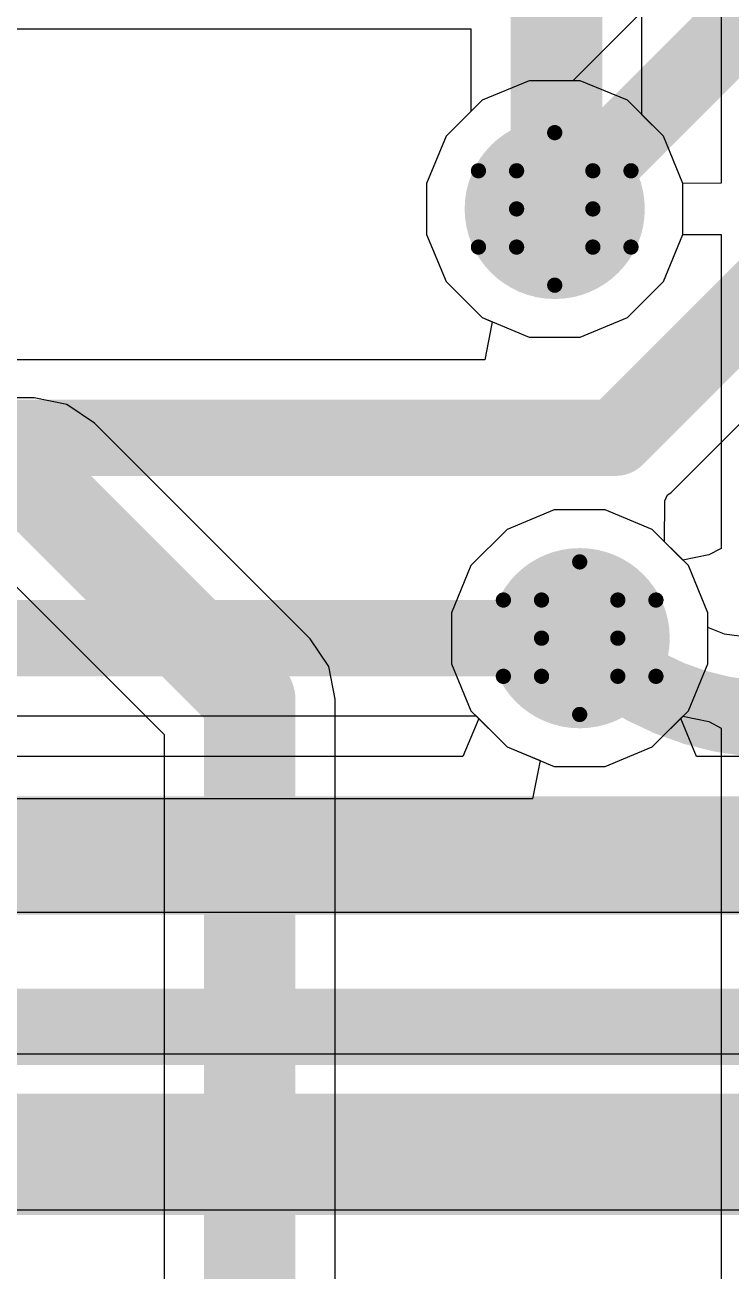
# Model space of a CAD drawing. Header units: inches. Extents: x -4 to 389, y 0 to 108.
# Drawn here: x 24.702 to 27.054, y 28.01 to 32.16 of the extents above; entities that cross this region are included whole.
import ezdxf

# ---------------------------------------------------------------- set-up
doc = ezdxf.new("R2010")
doc.units = ezdxf.units.IN
for name, color, linetype in [('Bottom Layer', 5, 'Continuous'), ('Drill Drawing', 1, 'Continuous'), ('Signal_1', 16, 'Continuous'), ('Signal_2', 76, 'Continuous'), ('Top Layer', 1, 'Continuous'), ('Via Holes', 16, 'Continuous')]:
    doc.layers.add(name, color=color, linetype=linetype)

msp = doc.modelspace()

# ---------------------------------------------------------------- hatches: boundary and pattern name
at = {"layer": 'Bottom Layer'}
h = msp.add_hatch(color=5, dxfattribs=at)
edge = h.paths.add_edge_path()
edge.add_arc((26.4668, 31.5468), 0.3, 0, 360)
h = msp.add_hatch(color=5, dxfattribs=at)
edge = h.paths.add_edge_path()
edge.add_arc((26.5499, 30.1175), 0.3, 0, 360)
at = {"layer": 'Signal_1'}
h = msp.add_hatch(color=16, dxfattribs=at)
edge = h.paths.add_edge_path()
edge.add_arc((26.4668, 31.5468), 0.3, 0, 360)
h = msp.add_hatch(color=16, dxfattribs=at)
edge = h.paths.add_edge_path()
edge.add_arc((26.5499, 30.1175), 0.3, 0, 360)
at = {"layer": 'Signal_2'}
h = msp.add_hatch(color=76, dxfattribs=at)
edge = h.paths.add_edge_path()
edge.add_arc((26.4668, 31.5468), 0.3, 0, 360)
h = msp.add_hatch(color=76, dxfattribs=at)
edge = h.paths.add_edge_path()
edge.add_arc((26.5499, 30.1175), 0.3, 0, 360)
at = {"layer": 'Top Layer'}
h = msp.add_hatch(color=1, dxfattribs=at)
edge = h.paths.add_edge_path()
edge.add_arc((26.4668, 31.5468), 0.3, 0, 360)
h = msp.add_hatch(color=1, dxfattribs=at)
edge = h.paths.add_edge_path()
edge.add_arc((26.5499, 30.1175), 0.3, 0, 360)
at = {"layer": 'Via Holes'}
h = msp.add_hatch(color=7, dxfattribs=at)
edge = h.paths.add_edge_path()
edge.add_arc((26.4668, 31.5468), 0.15, 0, 360)
h = msp.add_hatch(color=7, dxfattribs=at)
edge = h.paths.add_edge_path()
edge.add_arc((26.5499, 30.1175), 0.15, 0, 360)

# ---------------------------------------------------------------- linework, layer by layer
at = {"layer": 'Bottom Layer'}
for p, q in [((27.0206, 33.2486), (27.0206, 31.6322)), ((26.3819, 31.9738), (26.2249, 31.9088)), ((26.5518, 31.9738), (26.3819, 31.9738)), ((26.7087, 31.9088), (26.5518, 31.9738)), ((26.2249, 31.9088), (26.1048, 31.7887)), ((26.8288, 31.7887), (26.7087, 31.9088)), ((26.1048, 31.7887), (26.0398, 31.6317)), ((26.8938, 31.6317), (26.8288, 31.7887)), ((26.0398, 31.6317), (26.0398, 31.4619)), ((27.0206, 31.6322), (26.8938, 31.6317)), ((26.0398, 31.4619), (26.1048, 31.3049)), ((26.8288, 31.3049), (26.8938, 31.4619)), ((26.8938, 31.4619), (27.0206, 31.4614)), ((27.0206, 31.4614), (27.0206, 30.4166)), ((26.1048, 31.3049), (26.2249, 31.1848)), ((26.7087, 31.1848), (26.8288, 31.3049)), ((26.2249, 31.1848), (26.3819, 31.1198)), ((26.5518, 31.1198), (26.7087, 31.1848)), ((26.3819, 31.1198), (26.5518, 31.1198)), ((24.7327, 30.9173), (8.1902, 30.9173)), ((24.8417, 30.8956), (24.7327, 30.9173)), ((24.7327, 30.9173), (24.7327, 30.9173)), ((24.9341, 30.8338), (24.8417, 30.8956)), ((25.6522, 30.1157), (24.9341, 30.8338)), ((26.465, 30.5445), (26.3081, 30.4795)), ((26.6349, 30.5445), (26.465, 30.5445)), ((26.7918, 30.4795), (26.6349, 30.5445)), ((26.3081, 30.4795), (26.1879, 30.3594)), ((26.8936, 30.3777), (26.7918, 30.4795)), ((27.0206, 30.4166), (26.9802, 30.3953)), ((26.9802, 30.3953), (26.8936, 30.3777)), ((24.6147, 30.3475), (25.1659, 29.7963)), ((26.1879, 30.3594), (26.1229, 30.2024)), ((26.1229, 30.2024), (26.1229, 30.0325)), ((25.714, 30.0233), (25.6522, 30.1157)), ((25.6522, 30.1157), (25.6522, 30.1157)), ((25.7357, 29.9143), (25.714, 30.0233)), ((26.1229, 30.0325), (26.1879, 29.8756)), ((25.7357, 26.4302), (25.7357, 29.9143)), ((25.7357, 29.9143), (25.7357, 29.9143)), ((26.1879, 29.8756), (26.3081, 29.7555)), ((26.7918, 29.7555), (26.8936, 29.8573)), ((26.8936, 29.8573), (26.9802, 29.8396)), ((26.9802, 29.8396), (27.0206, 29.8184)), ((25.1659, 29.7963), (25.1659, 26.4302)), ((27.0206, 29.8184), (27.0206, 26.8386)), ((26.3081, 29.7555), (26.465, 29.6905)), ((26.6349, 29.6905), (26.7918, 29.7555)), ((26.465, 29.6905), (26.6349, 29.6905))]:
    msp.add_line(p, q, dxfattribs=at)
for points in [[(8.0722, 30.6324, 0.3048, 0.3048, 0), (24.7327, 30.6324, 0.3048, 0.3048, 0)], [(24.7327, 30.6324, 0.3048, 0.3048, 0), (25.4508, 29.9143, 0.3048, 0.3048, 0)], [(25.4508, 26.1112, 0.3048, 0.3048, 0), (25.4508, 29.9143, 0.3048, 0.3048, 0)]]:
    msp.add_lwpolyline(points, format="xyseb", dxfattribs=at)
for points in [[(24.6565, 30.6324, 0.1524, 0.1524, 1), (24.8089, 30.6324, 0.1524, 0.1524, 1)], [(24.6565, 30.6324, 0.1524, 0.1524, 1), (24.8089, 30.6324, 0.1524, 0.1524, 1)], [(25.3746, 29.9143, 0.1524, 0.1524, 1), (25.527, 29.9143, 0.1524, 0.1524, 1)], [(25.3746, 29.9143, 0.1524, 0.1524, 1), (25.527, 29.9143, 0.1524, 0.1524, 1)]]:
    msp.add_lwpolyline(points, format="xyseb", close=True, dxfattribs=at)
at = {"layer": 'Drill Drawing'}
for points in [[(26.3398, 31.6738, 0.0508, 0.0508, 0), (26.4668, 31.8008, 0.0508, 0.0508, 0)], [(26.4668, 31.8008, 0.0508, 0.0508, 0), (26.5938, 31.6738, 0.0508, 0.0508, 0)], [(26.2128, 31.6738, 0.0508, 0.0508, 0), (26.3398, 31.5468, 0.0508, 0.0508, 0)], [(26.2128, 31.6738, 0.0508, 0.0508, 0), (26.3398, 31.6738, 0.0508, 0.0508, 0)], [(26.5938, 31.6738, 0.0508, 0.0508, 0), (26.7208, 31.6738, 0.0508, 0.0508, 0)], [(26.5938, 31.5468, 0.0508, 0.0508, 0), (26.7208, 31.6738, 0.0508, 0.0508, 0)], [(26.2128, 31.4198, 0.0508, 0.0508, 0), (26.3398, 31.5468, 0.0508, 0.0508, 0)], [(26.5938, 31.5468, 0.0508, 0.0508, 0), (26.7208, 31.4198, 0.0508, 0.0508, 0)], [(26.2128, 31.4198, 0.0508, 0.0508, 0), (26.3398, 31.4198, 0.0508, 0.0508, 0)], [(26.3398, 31.4198, 0.0508, 0.0508, 0), (26.4668, 31.2928, 0.0508, 0.0508, 0)], [(26.4668, 31.2928, 0.0508, 0.0508, 0), (26.5938, 31.4198, 0.0508, 0.0508, 0)], [(26.5938, 31.4198, 0.0508, 0.0508, 0), (26.7208, 31.4198, 0.0508, 0.0508, 0)], [(26.4229, 30.2445, 0.0508, 0.0508, 0), (26.5499, 30.3715, 0.0508, 0.0508, 0)], [(26.5499, 30.3715, 0.0508, 0.0508, 0), (26.6769, 30.2445, 0.0508, 0.0508, 0)], [(26.2959, 30.2445, 0.0508, 0.0508, 0), (26.4229, 30.1175, 0.0508, 0.0508, 0)], [(26.2959, 30.2445, 0.0508, 0.0508, 0), (26.4229, 30.2445, 0.0508, 0.0508, 0)], [(26.6769, 30.2445, 0.0508, 0.0508, 0), (26.8039, 30.2445, 0.0508, 0.0508, 0)], [(26.6769, 30.1175, 0.0508, 0.0508, 0), (26.8039, 30.2445, 0.0508, 0.0508, 0)], [(26.2959, 29.9905, 0.0508, 0.0508, 0), (26.4229, 30.1175, 0.0508, 0.0508, 0)], [(26.6769, 30.1175, 0.0508, 0.0508, 0), (26.8039, 29.9905, 0.0508, 0.0508, 0)], [(26.2959, 29.9905, 0.0508, 0.0508, 0), (26.4229, 29.9905, 0.0508, 0.0508, 0)], [(26.4229, 29.9905, 0.0508, 0.0508, 0), (26.5499, 29.8635, 0.0508, 0.0508, 0)], [(26.5499, 29.8635, 0.0508, 0.0508, 0), (26.6769, 29.9905, 0.0508, 0.0508, 0)], [(26.6769, 29.9905, 0.0508, 0.0508, 0), (26.8039, 29.9905, 0.0508, 0.0508, 0)]]:
    msp.add_lwpolyline(points, format="xyseb", dxfattribs=at)
for points in [[(26.4541, 31.8008, 0.0254, 0.0254, 1), (26.4795, 31.8008, 0.0254, 0.0254, 1)], [(26.4541, 31.8008, 0.0254, 0.0254, 1), (26.4795, 31.8008, 0.0254, 0.0254, 1)], [(26.2001, 31.6738, 0.0254, 0.0254, 1), (26.2255, 31.6738, 0.0254, 0.0254, 1)], [(26.2001, 31.6738, 0.0254, 0.0254, 1), (26.2255, 31.6738, 0.0254, 0.0254, 1)], [(26.3271, 31.6738, 0.0254, 0.0254, 1), (26.3525, 31.6738, 0.0254, 0.0254, 1)], [(26.3271, 31.6738, 0.0254, 0.0254, 1), (26.3525, 31.6738, 0.0254, 0.0254, 1)], [(26.5811, 31.6738, 0.0254, 0.0254, 1), (26.6065, 31.6738, 0.0254, 0.0254, 1)], [(26.5811, 31.6738, 0.0254, 0.0254, 1), (26.6065, 31.6738, 0.0254, 0.0254, 1)], [(26.7081, 31.6738, 0.0254, 0.0254, 1), (26.7335, 31.6738, 0.0254, 0.0254, 1)], [(26.7081, 31.6738, 0.0254, 0.0254, 1), (26.7335, 31.6738, 0.0254, 0.0254, 1)], [(26.3271, 31.5468, 0.0254, 0.0254, 1), (26.3525, 31.5468, 0.0254, 0.0254, 1)], [(26.3271, 31.5468, 0.0254, 0.0254, 1), (26.3525, 31.5468, 0.0254, 0.0254, 1)], [(26.5811, 31.5468, 0.0254, 0.0254, 1), (26.6065, 31.5468, 0.0254, 0.0254, 1)], [(26.5811, 31.5468, 0.0254, 0.0254, 1), (26.6065, 31.5468, 0.0254, 0.0254, 1)], [(26.2001, 31.4198, 0.0254, 0.0254, 1), (26.2255, 31.4198, 0.0254, 0.0254, 1)], [(26.2001, 31.4198, 0.0254, 0.0254, 1), (26.2255, 31.4198, 0.0254, 0.0254, 1)], [(26.3271, 31.4198, 0.0254, 0.0254, 1), (26.3525, 31.4198, 0.0254, 0.0254, 1)], [(26.3271, 31.4198, 0.0254, 0.0254, 1), (26.3525, 31.4198, 0.0254, 0.0254, 1)], [(26.5811, 31.4198, 0.0254, 0.0254, 1), (26.6065, 31.4198, 0.0254, 0.0254, 1)], [(26.5811, 31.4198, 0.0254, 0.0254, 1), (26.6065, 31.4198, 0.0254, 0.0254, 1)], [(26.7081, 31.4198, 0.0254, 0.0254, 1), (26.7335, 31.4198, 0.0254, 0.0254, 1)], [(26.7081, 31.4198, 0.0254, 0.0254, 1), (26.7335, 31.4198, 0.0254, 0.0254, 1)], [(26.4541, 31.2928, 0.0254, 0.0254, 1), (26.4795, 31.2928, 0.0254, 0.0254, 1)], [(26.4541, 31.2928, 0.0254, 0.0254, 1), (26.4795, 31.2928, 0.0254, 0.0254, 1)], [(26.5372, 30.3715, 0.0254, 0.0254, 1), (26.5626, 30.3715, 0.0254, 0.0254, 1)], [(26.5372, 30.3715, 0.0254, 0.0254, 1), (26.5626, 30.3715, 0.0254, 0.0254, 1)], [(26.2832, 30.2445, 0.0254, 0.0254, 1), (26.3086, 30.2445, 0.0254, 0.0254, 1)], [(26.2832, 30.2445, 0.0254, 0.0254, 1), (26.3086, 30.2445, 0.0254, 0.0254, 1)], [(26.4102, 30.2445, 0.0254, 0.0254, 1), (26.4356, 30.2445, 0.0254, 0.0254, 1)], [(26.4102, 30.2445, 0.0254, 0.0254, 1), (26.4356, 30.2445, 0.0254, 0.0254, 1)], [(26.6642, 30.2445, 0.0254, 0.0254, 1), (26.6896, 30.2445, 0.0254, 0.0254, 1)], [(26.6642, 30.2445, 0.0254, 0.0254, 1), (26.6896, 30.2445, 0.0254, 0.0254, 1)], [(26.7912, 30.2445, 0.0254, 0.0254, 1), (26.8166, 30.2445, 0.0254, 0.0254, 1)], [(26.7912, 30.2445, 0.0254, 0.0254, 1), (26.8166, 30.2445, 0.0254, 0.0254, 1)], [(26.4102, 30.1175, 0.0254, 0.0254, 1), (26.4356, 30.1175, 0.0254, 0.0254, 1)], [(26.4102, 30.1175, 0.0254, 0.0254, 1), (26.4356, 30.1175, 0.0254, 0.0254, 1)], [(26.6642, 30.1175, 0.0254, 0.0254, 1), (26.6896, 30.1175, 0.0254, 0.0254, 1)], [(26.6642, 30.1175, 0.0254, 0.0254, 1), (26.6896, 30.1175, 0.0254, 0.0254, 1)], [(26.2832, 29.9905, 0.0254, 0.0254, 1), (26.3086, 29.9905, 0.0254, 0.0254, 1)], [(26.2832, 29.9905, 0.0254, 0.0254, 1), (26.3086, 29.9905, 0.0254, 0.0254, 1)], [(26.4102, 29.9905, 0.0254, 0.0254, 1), (26.4356, 29.9905, 0.0254, 0.0254, 1)], [(26.4102, 29.9905, 0.0254, 0.0254, 1), (26.4356, 29.9905, 0.0254, 0.0254, 1)], [(26.6642, 29.9905, 0.0254, 0.0254, 1), (26.6896, 29.9905, 0.0254, 0.0254, 1)], [(26.6642, 29.9905, 0.0254, 0.0254, 1), (26.6896, 29.9905, 0.0254, 0.0254, 1)], [(26.7912, 29.9905, 0.0254, 0.0254, 1), (26.8166, 29.9905, 0.0254, 0.0254, 1)], [(26.7912, 29.9905, 0.0254, 0.0254, 1), (26.8166, 29.9905, 0.0254, 0.0254, 1)], [(26.5372, 29.8635, 0.0254, 0.0254, 1), (26.5626, 29.8635, 0.0254, 0.0254, 1)], [(26.5372, 29.8635, 0.0254, 0.0254, 1), (26.5626, 29.8635, 0.0254, 0.0254, 1)]]:
    msp.add_lwpolyline(points, format="xyseb", close=True, dxfattribs=at)
at = {"layer": 'Signal_1'}
for p, q in [((26.3819, 31.9738), (26.2249, 31.9088)), ((26.5518, 31.9738), (26.3819, 31.9738)), ((26.7087, 31.9088), (26.5518, 31.9738)), ((26.2249, 31.9088), (26.1048, 31.7887)), ((26.8288, 31.7887), (26.7087, 31.9088)), ((26.1048, 31.7887), (26.0398, 31.6317)), ((26.8938, 31.6317), (26.8288, 31.7887)), ((26.0398, 31.6317), (26.0398, 31.4619)), ((26.8938, 31.4619), (26.8938, 31.6317)), ((26.0398, 31.4619), (26.1048, 31.3049)), ((26.8288, 31.3049), (26.8938, 31.4619)), ((26.1048, 31.3049), (26.2249, 31.1848)), ((26.7087, 31.1848), (26.8288, 31.3049)), ((26.2249, 31.1848), (26.3819, 31.1198)), ((26.5518, 31.1198), (26.7087, 31.1848)), ((26.3819, 31.1198), (26.5518, 31.1198)), ((26.465, 30.5445), (26.3081, 30.4795)), ((26.6349, 30.5445), (26.465, 30.5445)), ((26.7918, 30.4795), (26.6349, 30.5445)), ((26.3081, 30.4795), (26.1879, 30.3594)), ((26.9119, 30.3594), (26.7918, 30.4795)), ((26.1879, 30.3594), (26.1229, 30.2024)), ((26.9769, 30.2024), (26.9119, 30.3594)), ((26.1229, 30.2024), (26.1229, 30.0325)), ((26.9769, 30.0325), (26.9769, 30.2024)), ((26.1229, 30.0325), (26.1879, 29.8756)), ((26.9119, 29.8756), (26.9769, 30.0325)), ((26.2136, 29.85), (26.161, 29.723)), ((26.1879, 29.8756), (26.2136, 29.85)), ((26.8863, 29.85), (26.9119, 29.8756)), ((26.9389, 29.723), (26.8863, 29.85)), ((26.161, 29.723), (22.3173, 29.723)), ((29.5255, 29.723), (26.9389, 29.723)), ((22.3173, 29.205), (29.5255, 29.205)), ((29.5763, 28.7324), (21.7989, 28.7324)), ((24.5492, 28.2144), (29.5763, 28.2144))]:
    msp.add_line(p, q, dxfattribs=at)
for points in [[(21.9724, 29.464, 0.254, 0.254, 0), (29.8704, 29.464, 0.254, 0.254, 0)], [(21.6916, 28.4734, 0.254, 0.254, 0), (29.9212, 28.4734, 0.254, 0.254, 0)]]:
    msp.add_lwpolyline(points, format="xyseb", dxfattribs=at)
at = {"layer": 'Signal_2'}
for p, q in [((27.3499, 32.7961), (26.5276, 31.9738)), ((26.8531, 30.6017), (28.3521, 32.1006)), ((26.3819, 31.9738), (26.2249, 31.9088)), ((26.5276, 31.9738), (26.3819, 31.9738)), ((26.2249, 31.9088), (26.1048, 31.7887)), ((26.1048, 31.7887), (26.0398, 31.6317)), ((26.0398, 31.6317), (26.0398, 31.4619)), ((26.0398, 31.4619), (26.1048, 31.3049)), ((26.1048, 31.3049), (26.2249, 31.1848)), ((26.2249, 31.1848), (26.2588, 31.1708)), ((26.2588, 31.1708), (26.2336, 31.0438)), ((26.2336, 31.0438), (20.6897, 31.0438)), ((26.834, 30.5751), (26.8426, 30.5946)), ((26.8426, 30.5946), (26.8531, 30.6017)), ((26.8327, 30.4386), (26.834, 30.5751)), ((26.9119, 30.3594), (26.8327, 30.4386)), ((26.9769, 30.2024), (26.9119, 30.3594)), ((26.9769, 30.0325), (26.9769, 30.2024)), ((26.9119, 29.8756), (26.9769, 30.0325)), ((22.3614, 29.8585), (26.2051, 29.8585)), ((26.2051, 29.8585), (26.3081, 29.7555)), ((26.7918, 29.7555), (26.9119, 29.8756)), ((26.3081, 29.7555), (26.465, 29.6905)), ((26.6349, 29.6905), (26.7918, 29.7555)), ((26.465, 29.6905), (26.6349, 29.6905))]:
    msp.add_line(p, q, dxfattribs=at)
for points in [[(26.4668, 31.5468, 0.254, 0.254, 0), (27.686, 32.766, 0.254, 0.254, 0)], [(26.67, 30.7848, 0.254, 0.254, 0), (28.2448, 32.3596, 0.254, 0.254, 0)], [(13.9446, 30.7848, 0.254, 0.254, 0), (26.67, 30.7848, 0.254, 0.254, 0)], [(13.9434, 30.1175, 0.254, 0.254, 0), (26.5499, 30.1175, 0.254, 0.254, 0)]]:
    msp.add_lwpolyline(points, format="xyseb", dxfattribs=at)
for points in [[(26.4033, 31.5468, 0.127, 0.127, 1), (26.5303, 31.5468, 0.127, 0.127, 1)], [(26.6065, 30.7848, 0.127, 0.127, 1), (26.7335, 30.7848, 0.127, 0.127, 1)], [(26.6065, 30.7848, 0.127, 0.127, 1), (26.7335, 30.7848, 0.127, 0.127, 1)], [(26.4864, 30.1175, 0.127, 0.127, 1), (26.6134, 30.1175, 0.127, 0.127, 1)]]:
    msp.add_lwpolyline(points, format="xyseb", close=True, dxfattribs=at)
at = {"layer": 'Top Layer'}
for p, q in [((26.7573, 31.8602), (26.7573, 33.0238)), ((22.2314, 32.1468), (26.1875, 32.1468)), ((26.1875, 32.1468), (26.1875, 31.8714)), ((26.1875, 31.8714), (26.1048, 31.7887)), ((26.8288, 31.7887), (26.7573, 31.8602)), ((26.1048, 31.7887), (26.0398, 31.6317)), ((26.8938, 31.6317), (26.8288, 31.7887)), ((26.0398, 31.6317), (26.0398, 31.4619)), ((26.8938, 31.4619), (26.8938, 31.6317)), ((26.0398, 31.4619), (26.1048, 31.3049)), ((26.8288, 31.3049), (26.8938, 31.4619)), ((26.1048, 31.3049), (26.2249, 31.1848)), ((26.7087, 31.1848), (26.8288, 31.3049)), ((26.2249, 31.1848), (26.3819, 31.1198)), ((26.5518, 31.1198), (26.7087, 31.1848)), ((26.3819, 31.1198), (26.5518, 31.1198)), ((26.465, 30.5445), (26.3081, 30.4795)), ((26.6349, 30.5445), (26.465, 30.5445)), ((26.7918, 30.4795), (26.6349, 30.5445)), ((26.3081, 30.4795), (26.1879, 30.3594)), ((26.9119, 30.3594), (26.7918, 30.4795)), ((26.1879, 30.3594), (26.1229, 30.2024)), ((26.9769, 30.2024), (26.9119, 30.3594)), ((26.1229, 30.2024), (26.1229, 30.0325)), ((26.9769, 30.1531), (26.9769, 30.2024)), ((27.0318, 30.1304), (26.9769, 30.1531)), ((27.1684, 30.1124), (27.0318, 30.1304)), ((26.1229, 30.0325), (26.1879, 29.8756)), ((26.1879, 29.8756), (26.3081, 29.7555)), ((26.3081, 29.7555), (26.4184, 29.7098)), ((26.4184, 29.7098), (26.3932, 29.5828)), ((26.3932, 29.5828), (23.2532, 29.5828))]:
    msp.add_line(p, q, dxfattribs=at)
for points in [[(26.4724, 31.5524, 0.3048, 0.3048, 0), (26.4724, 33.0238, 0.3048, 0.3048, 0)], [(26.4668, 31.5468, 0.3048, 0.3048, 0), (26.4724, 31.5524, 0.3048, 0.3048, 0)], [(27.2034, 29.8468, 0.254, 0.254, -0.198912), (26.5499, 30.1175, 0.254, 0.254, 0)], [(23.2532, 29.3238, 0.254, 0.254, 0), (28.1724, 29.3238, 0.254, 0.254, 0)], [(23.566, 28.8238, 0.254, 0.254, 0), (28.1724, 28.8238, 0.254, 0.254, 0)], [(23.8534, 28.3238, 0.254, 0.254, 0), (28.1724, 28.3238, 0.254, 0.254, 0)]]:
    msp.add_lwpolyline(points, format="xyseb", dxfattribs=at)
for points in [[(26.3962, 31.5524, 0.1524, 0.1524, 1), (26.5486, 31.5524, 0.1524, 0.1524, 1)], [(26.3962, 31.5524, 0.1524, 0.1524, 1), (26.5486, 31.5524, 0.1524, 0.1524, 1)], [(26.3906, 31.5468, 0.1524, 0.1524, 1), (26.543, 31.5468, 0.1524, 0.1524, 1)], [(26.4864, 30.1175, 0.127, 0.127, 1), (26.6134, 30.1175, 0.127, 0.127, 1)]]:
    msp.add_lwpolyline(points, format="xyseb", close=True, dxfattribs=at)

doc.saveas('drawing.dxf')
